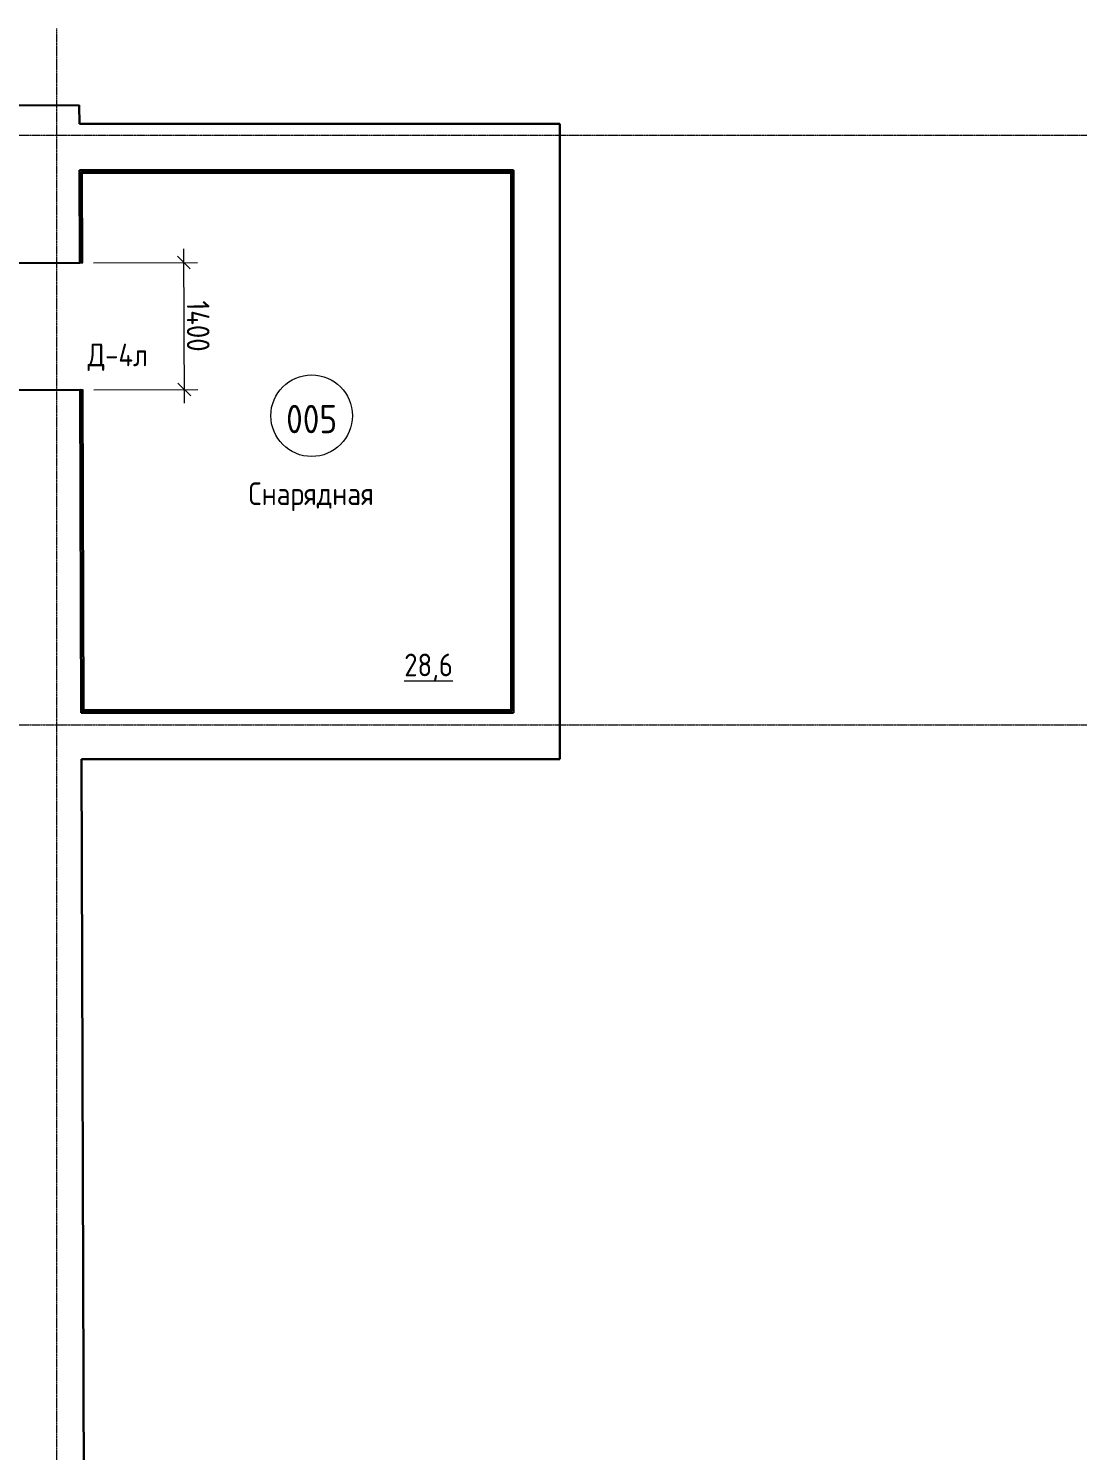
# Model space of a CAD drawing. Header units: millimetres. Extents: x 504091 to 2165846, y 135022 to 442887.
# Drawn here: x 1634057 to 1645630, y 336613 to 352296 of the extents above; entities that cross this region are included whole.
import ezdxf

# ---------------------------------------------------------------- set-up
doc = ezdxf.new("R2010")
doc.units = ezdxf.units.MM
doc.linetypes.add('ADSK_Линия сетки', pattern=[25, 20, -2.5, 0, -2.5])
doc.linetypes.add('осеваяX2', pattern=[4, 2.5, -0.5, 0.5, -0.5])
doc.layers.get('Defpoints').update_dxf_attribs({"color": 255})
for name, color, linetype, lineweight in [('Аннотация', 7, 'Continuous', 9), ('Марки дверей', 7, 'Continuous', 20), ('Марки помещений', 7, 'Continuous', 20), ('Оси', 165, 'осеваяX2', 13), ('размеры', 7, 'Continuous', 9), ('Стены несущие', 7, 'Continuous', 30), ('Стены отделка', 7, 'Continuous', 30), ('Стены штриховка', 7, 'Continuous', 18)]:
    doc.layers.add(name, color=color, linetype=linetype, lineweight=lineweight)
doc.layers.add('Линии', color=7, linetype='Continuous', lineweight=9, true_color=0x00a600)
doc.layers.add('Штриховка', color=252, linetype='Continuous')
doc.styles.add('GOST Common', font='GOST_Common.ttf', dxfattribs={"width": 0.9, "height": 350})
doc.styles.add('GOST Common_1', font='GOST_Common.ttf', dxfattribs={"width": 0.9, "height": 250})
doc.styles.add('GOST Common_2', font='GOST_Common.ttf', dxfattribs={"width": 0.9, "height": 200})
doc.dimstyles.new('ADSK_Основной_2_5_мм_Округление_до_1_мм', dxfattribs={"dimscale": 304.8, "dimtxt": 251.428749, "dimasz": 0.463911, "dimexe": 0.492126, "dimexo": 0.492126, "dimgap": 0.098425, "dimtad": 1, "dimdec": 0, "dimdsep": 46, "dimtxsty": 'GOST Common_1', "dimblk1": 'OBLIQUE', "dimblk2": 'OBLIQUE', "dimsah": 1, "dimcen": 0.09, "dimdle": 0.492126, "dimazin": 2, "dimtfac": 1, "dimtdec": 4, "dimtix": 1, "dimtmove": 0, "dimatfit": 3, "dimfxl": 0, "dimtvp": 1, "dimtolj": 1, "dimtzin": 0, "dimlwd": 20, "dimlwe": 20, "dimarcsym": 0})

# ---------------------------------------------------------------- blocks, each defined once
blk = doc.blocks.new('_Oblique')
at = {"color": 0, "linetype": 'ByBlock', "lineweight": -2}
blk.add_line((-0.5, -0.5), (0.5, 0.5), dxfattribs=at)
blk = doc.blocks.new('*D4361')
at = {"layer": 'Defpoints', "color": 0, "lineweight": 20, "transparency": 16777216}
for p in [(1634624, 349710), (1635772, 349714), (1634629, 348310)]:
    blk.add_point(p, dxfattribs=at)
at = {"layer": 'размеры', "color": 0, "lineweight": 20, "transparency": 16777216}
for p, q in [((1635777, 348164), (1635771, 349864)), ((1634774, 349710), (1635922, 349714)), ((1634779, 348311), (1635926, 348314))]:
    blk.add_line(p, q, dxfattribs=at)
at = {"layer": 'размеры', "color": 0, "lineweight": 20, "transparency": 16777216, "xscale": 141.4, "yscale": 141.4, "zscale": 141.4}
for p, rotation in [((1635772, 349714), 90.18900695167592), ((1635776, 348314), 270.1890069516759)]:
    blk.add_blockref('_Oblique', p, dxfattribs=dict(at, rotation=rotation))
at = {"layer": 'размеры', "color": 0, "lineweight": 20, "transparency": 16777216, "insert": (1635929, 349014), "char_height": 250, "width": 726.16, "attachment_point": 5, "rotation": 270.189, "style": 'GOST Common_1'}
blk.add_mtext('\\A1;1400', dxfattribs=at)
blk = doc.blocks.new('оси')
at = {"layer": 'Оси', "linetype": 'ADSK_Линия сетки'}
for p, q in [((37050, -2196.5), (37050, 46378)), ((-3614.3, 45200), (62615.4, 45200)), ((-3614.3, 38700), (62615.4, 38700))]:
    blk.add_line(p, q, dxfattribs=at)

msp = doc.modelspace()

# ---------------------------------------------------------------- linework, layer by layer
at = {"layer": 'Линии', "color": 7}
msp.add_circle((1637180.9052, 348025.5835), 450, dxfattribs=at)
at = {"layer": 'Стены несущие'}
for p, q in [((1634618.2976, 351448.6627), (1623977.7606, 351425.9094)), ((1634618.9753, 351243.2371), (1634618.2976, 351448.6627)), ((1639917.4847, 351243.2371), (1634618.9753, 351243.2371)), ((1639917.4847, 344239.7052), (1639917.4847, 351243.2371)), ((1634620.6577, 350733.2371), (1639407.4847, 350733.2371)), ((1634620.6577, 350733.2371), (1634624.0331, 349709.999)), ((1639407.4847, 350733.2371), (1639407.4847, 344749.7052)), ((1633904.037, 349707.6238), (1634624.0331, 349709.999)), ((1634628.6514, 348310.0066), (1633908.6553, 348307.6315)), ((1634628.6514, 348310.0066), (1634640.3962, 344749.7052)), ((1639407.4847, 344749.7052), (1634640.3962, 344749.7052)), ((1634693.26, 328724.555), (1634642.0786, 344239.7052)), ((1634642.0786, 344239.7052), (1639917.4847, 344239.7052))]:
    msp.add_line(p, q, dxfattribs=at)
at = {"layer": 'Стены отделка', "lineweight": 9}
for p, q in [((1634620.6577, 350733.2371), (1634620.6577, 350713.2371)), ((1639397.4847, 350713.2371), (1634640.7237, 350713.2371)), ((1634656.0329, 349710.1045), (1634652.7634, 350701.2371)), ((1634652.7634, 350701.2371), (1639375.4847, 350701.2371)), ((1639375.4847, 350701.2371), (1639375.4847, 344781.7052)), ((1639387.4847, 344769.7052), (1639387.4847, 350733.2371)), ((1639397.4847, 350713.2371), (1639397.4847, 350733.2371)), ((1634624.0331, 349709.999), (1634656.0329, 349710.1045)), ((1634660.6512, 348310.1121), (1634628.6514, 348310.0066)), ((1634672.2908, 344781.7052), (1634660.6512, 348310.1121)), ((1634640.3328, 344768.9132), (1634660.3327, 344768.9792)), ((1634640.3962, 344769.7052), (1634640.3962, 344749.7052)), ((1634640.3962, 344769.7052), (1639387.4847, 344769.7052)), ((1634660.3327, 344768.9792), (1634660.3303, 344769.7052)), ((1639375.4847, 344781.7052), (1634672.2908, 344781.7052)), ((1639387.4847, 344749.7052), (1639387.4847, 344750.9253)), ((1639387.4847, 344750.9253), (1639407.4847, 344750.9253))]:
    msp.add_line(p, q, dxfattribs=at)
at = {"layer": 'Стены штриховка'}
for p, q in [((1634644.033, 349710.0649), (1634640.7237, 350713.2371)), ((1634654.033, 349710.0979), (1634650.7568, 350703.2371)), ((1634650.7568, 350703.2371), (1639377.4847, 350703.2371)), ((1639377.4847, 350703.2371), (1639377.4847, 344779.7052)), ((1634660.3303, 344769.7052), (1634648.6513, 348310.0726)), ((1634670.2974, 344779.7052), (1634658.6513, 348310.1055)), ((1639377.4847, 344779.7052), (1634670.2974, 344779.7052))]:
    msp.add_line(p, q, dxfattribs=at)

# ---------------------------------------------------------------- block references
at = {"layer": 'Штриховка'}
msp.add_blockref('оси', (1597321.3197, 305918.2371), dxfattribs=at)

# ---------------------------------------------------------------- texts
at = {"layer": 'Аннотация', "lineweight": 9, "insert": (1637180.9052, 347988.6353), "char_height": 312.5, "width": 520.211119, "attachment_point": 5, "line_spacing_factor": 1.022766, "style": 'GOST Common'}
msp.add_mtext('005', dxfattribs=at)
at = {"layer": 'Марки дверей', "lineweight": 9, "insert": (1635042.0785, 348670.2149), "char_height": 250, "width": 708.3, "attachment_point": 5, "line_spacing_factor": 1.022766, "style": 'GOST Common_2'}
msp.add_mtext('\\pt450,900,1350,1800,2250,2700,3150,3600,4050,4500,4950,5400,5850,6300,6750,7200,7650,8100,8550,9000,9450,9900,10350,10800,11250,11700,12150,12600,13050,13500,13950,14400;Д-4л', dxfattribs=at)
at = {"layer": 'Марки помещений', "lineweight": 9, "char_height": 250, "attachment_point": 5, "line_spacing_factor": 1.022766, "style": 'GOST Common_2'}
for s, insert, width in [('\\pt450,900,1350,1800,2250,2700,3150,3600,4050,4500,4950,5400,5850,6300,6750,7200,7650,8100,8550,9000,9450,9900,10350,10800,11250,11700,12150,12600,13050,13500,13950,14400;Снарядная', (1637176.4224, 347131.9355), 1488.6), ('\\pt450,900,1350,1800,2250,2700,3150,3600,4050,4500,4950,5400,5850,6300,6750,7200,7650,8100,8550,9000,9450,9900,10350,10800,11250,11700,12150,12600,13050,13500,13950,14400;{\\L28,6}', (1638470.8845, 345247.9787), 566.1)]:
    msp.add_mtext(s, dxfattribs=dict(at, insert=insert, width=width))

# ---------------------------------------------------------------- dimensions: what is measured, and where the dimension line sits
at = {"layer": 'размеры', "lineweight": 20}
dim = msp.add_linear_dim(base=(1635771.6403, 349713.7847), p1=(1634628.6514, 348310.0066), p2=(1634624.0331, 349709.999), angle=270.18900695, dimstyle='ADSK_Основной_2_5_мм_Округление_до_1_мм', override={"dimpost": '<>', "dimfxl": 1400}, dxfattribs=at)
dim.commit()
dim.dimension.update_dxf_attribs({"geometry": '*D4361', "text_midpoint": (1635928.9486, 349014.2998)})

doc.saveas('drawing.dxf')
